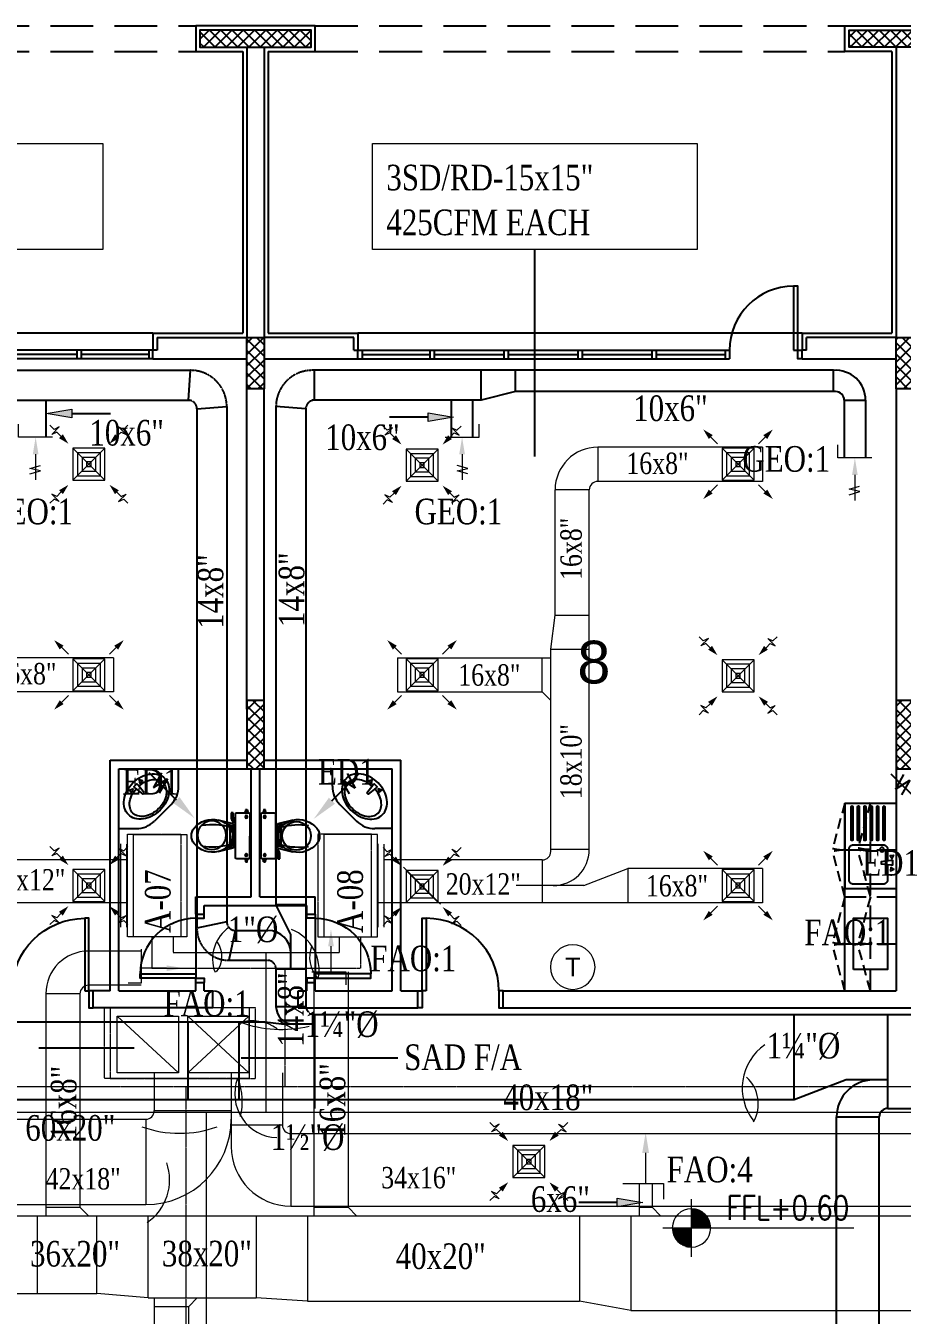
# Model space of a CAD drawing. Extents: x 278386 to 404536, y 8015 to 97114.
# Drawn here: x 335938 to 346199, y 68438 to 83535 of the extents above; entities that cross this region are included whole.
import ezdxf
from ezdxf.enums import TextEntityAlignment as Align

# ---------------------------------------------------------------- set-up
doc = ezdxf.new("R2010")
doc.units = 0
doc.header["$LTSCALE"] = 2
doc.header["$MEASUREMENT"] = 0
for name, pattern in [('1-BLOCK-A_FLOOR PLAN$0$HIDDEN', [0.375, 0.25, -0.125]), ('1-BLOCK-A_FLOOR PLAN$0$HIDDEN2', [0.1875, 0.125, -0.0625]), ('HIDDEN', [0.375, 0.25, -0.125])]:
    doc.linetypes.add(name, pattern=pattern)
doc.layers.get('0').update_dxf_attribs({"color": 1})
for name, color, linetype, lineweight in [('-D', 2, 'Continuous', 13), ('-DT', 4, 'Continuous', 13), ('1-BLOCK-A_FLOOR PLAN$0$LEVEL', 1, 'Continuous', 13), ('ac duct1', 50, 'Continuous', 13), ('fresh air', 6, 'Continuous', 13)]:
    doc.layers.add(name, color=color, linetype=linetype, lineweight=lineweight)
for name, color, linetype in [('1-BLOCK-A_FLOOR PLAN$0$ARCH', 1, '1-BLOCK-A_FLOOR PLAN$0$HIDDEN2'), ('1-BLOCK-A_FLOOR PLAN$0$CLADDING', 1, 'Continuous'), ('1-BLOCK-A_FLOOR PLAN$0$COL-HAT', 1, 'Continuous'), ('1-BLOCK-A_FLOOR PLAN$0$COLUMN', 1, 'Continuous'), ('1-BLOCK-A_FLOOR PLAN$0$DOOR', 1, 'Continuous'), ('1-BLOCK-A_FLOOR PLAN$0$EL', 1, 'Continuous'), ('1-BLOCK-A_FLOOR PLAN$0$FIXT KIT', 1, 'Continuous'), ('1-BLOCK-A_FLOOR PLAN$0$Hidden', 1, '1-BLOCK-A_FLOOR PLAN$0$HIDDEN'), ('1-BLOCK-A_FLOOR PLAN$0$KITCHEN', 1, 'Continuous'), ('1-BLOCK-A_FLOOR PLAN$0$SANFIX', 1, 'Continuous'), ('1-BLOCK-A_FLOOR PLAN$0$TEXT-REF.', 1, 'Continuous'), ('1-BLOCK-A_FLOOR PLAN$0$WALL', 1, 'Continuous'), ('1-BLOCK-A_FLOOR PLAN$0$WIN', 1, 'Continuous'), ('ex text', 93, 'Continuous'), ('ext', 93, 'Continuous'), ('TITLE-A$0$1-BLOCK-A_FLOOR PLAN$0$ROAD', 1, 'Continuous')]:
    doc.layers.add(name, color=color, linetype=linetype)
doc.styles.add('1-BLOCK-A_FLOOR PLAN$0$ARIAL', font='arial.ttf', dxfattribs={"width": 0.8})
doc.styles.add('1-BLOCK-A_FLOOR PLAN$0$RomanS', font='romans.shx')
doc.styles.add('DIMTEXT', font='romans.shx', dxfattribs={"width": 0.75})
doc.styles.add('IBA', font='romantic.ttf', dxfattribs={"width": 0.8, "height": 0.3})
doc.styles.add('manohar', font='romantic.ttf', dxfattribs={"width": 0.8, "height": 0.25})
doc.styles.add('T2', font='TXT', dxfattribs={"height": 2.5})
doc.dimstyles.new('LEADER', dxfattribs={"dimscale": 0.2, "dimtxt": 1.8, "dimasz": 2, "dimexe": 2, "dimexo": 1.5, "dimgap": 1, "dimtad": 1, "dimlfac": 100, "dimzin": 13, "dimdsep": 46, "dimtxsty": 'DIMTEXT', "dimcen": 1.5, "dimdle": 2, "dimclrd": 4, "dimclre": 256, "dimclrt": 4, "dimadec": 0, "dimazin": 0, "dimtfac": 1, "dimtix": 1, "dimtmove": 2, "dimatfit": 0, "dimfxl": 2, "dimtolj": 1, "dimtzin": 13, "dimarcsym": 0})
pattern_1 = [(45, (-200, -4), (-0.06629126, 0.06629126), []), (135, (-200, -4), (-0.06629126, -0.06629126), [])]

# ---------------------------------------------------------------- blocks, each defined once
blk = doc.blocks.new('SA')
at = {"color": 7}
blk.add_line((-3, 0), (0, 0), dxfattribs=at)
blk.add_solid([(-3, -0.33), (-3, 0.33), (-5, 0)], dxfattribs=at)
blk = doc.blocks.new('A$C364C0CB1')
at = {"layer": '-DT'}
blk.add_lwpolyline([(-0.224, 0), (0.175, 0), (0.175, 0.152)], dxfattribs=at)
at = {"layer": '-DT', "xscale": 0.1000000000000014, "yscale": 0.1000000000000014, "zscale": 0.1000000000000014, "rotation": 90}
blk.add_blockref('SA', (0, 0), dxfattribs=at)
blk = doc.blocks.new('RA')
for p, q in [((-2, 0), (-5, 0)), ((-4.32, -0.67), (-3.95, 0.58)), ((-3.95, 0.58), (-3.66, -0.68)), ((-3.66, -0.68), (-3.32, 0.56))]:
    blk.add_line(p, q)
blk.add_solid([(-2, 0.33), (-2, -0.33), (0, 0)])
blk = doc.blocks.new('A$C5D7019D5')
at = {"layer": '-DT'}
blk.add_lwpolyline([(-0.199, 0), (0.199, 0), (0.199, 0.152)], dxfattribs=at)
at = {"layer": '-DT', "xscale": 0.1000000000000014, "yscale": 0.1000000000000014, "zscale": 0.1000000000000014, "rotation": 90}
blk.add_blockref('RA', (0, 0), dxfattribs=at)
blk = doc.blocks.new('CR')
at = {"layer": 'ext'}
for p, q in [((2.739, 2.723), (4.861, 4.845)), ((3.433, 4.383), (4.071, 3.261)), ((4.527, 3.692), (3.433, 4.383)), ((3.91, 4.834), (4.527, 3.692))]:
    blk.add_line(p, q, dxfattribs=at)
blk.add_circle((0, 0), 1.109, dxfattribs=at)
blk.add_solid([(2.975, 2.488), (2.504, 2.959), (1.325, 1.309)], dxfattribs=at)
blk = doc.blocks.new('1-BLOCK-A_FLOOR PLAN$0$Lib23')
at = {"color": 9}
for points in [[(0.072, 0.086), (0.029, 0.089), (0.049, 0.05)], [(0.175, -0.012), (0.063, -0.025), (0.038, -0.025), (0.038, 0.025), (0.063, 0.025), (0.175, 0.012)], [(0.061, -0.053), (0.064, -0.096), (0.025, -0.076)]]:
    blk.add_lwpolyline(points, close=True, dxfattribs=at)
blk.add_lwpolyline([(0.076, -0.024, 0.054069), (0.089, -0.099, 0.082314), (0.126, -0.177, 0.106842), (0.187, -0.233, 0.13438), (0.25, -0.25, 0.13438)], format="xyb", dxfattribs=at)
for centre, radius, start, end in [((0.313, 0.026), 0.309, 143.1301, 162.7421), ((0.259, 0.067), 0.242, 118.9112, 143.1301), ((0.342, 0.026), 0.263, 145.008, 163.8305), ((0.286, 0.065), 0.195, 120.6142, 145.008), ((0.225, 0.129), 0.171, 90, 118.9112), ((0.25, 0.125), 0.125, 90, 120.6142), ((0.225, 0.129), 0.171, 61.0888, 90), ((0.25, 0.125), 0.125, 59.3858, 90), ((0.191, 0.067), 0.242, 36.8699, 61.0888), ((0.214, 0.065), 0.195, 34.992, 59.3858), ((0.158, 0.026), 0.263, 16.1695, 34.992), ((0.137, 0.026), 0.309, 17.2579, 36.8699), ((0.399, 0), 0.399, 162.7421, 180), ((0.399, 0), 0.399, 180, 197.2579), ((0.431, 0), 0.356, 163.8305, 176.2102), ((0.069, 0), 0.356, 360, 16.1695), ((0.158, -0.016), 0.268, 343.8305, 3.4791), ((0.051, 0), 0.399, 0, 17.2579), ((0.051, 0), 0.399, 342.7421, 0), ((0.313, -0.026), 0.309, 197.2579, 216.8699), ((0.135, -0.01), 0.291, 325.008, 343.8305), ((0.137, -0.026), 0.309, 323.1301, 342.7421), ((0.273, -0.057), 0.259, 216.8699, 241.0888), ((0.214, -0.165), 0.136, 241.0888, 274.7817), ((0.225, -0.129), 0.171, 270, 298.9112), ((0.25, -0.125), 0.125, 270, 300.6142), ((0.191, -0.067), 0.242, 298.9112, 323.1301), ((0.214, -0.065), 0.195, 300.6142, 325.008)]:
    blk.add_arc(centre, radius, start, end, dxfattribs=at)
blk = doc.blocks.new('1-BLOCK-A_FLOOR PLAN$0$10d80l')
at = {"color": 9}
blk.add_line((0.75, 0.1), (0.05, 0.1), dxfattribs=at)
for points in [[(0.1, 0.1), (0.05, 0.1), (0.05, 0.75), (0.1, 0.75), (0.1, 0.1)], [(0, 0.1), (0.05, 0.1), (0.05, 0), (0, 0)], [(0.8, 0.1), (0.75, 0.1), (0.75, 0), (0.8, 0)]]:
    blk.add_lwpolyline(points, dxfattribs=at)
blk.add_arc((0.1, 0.1), 0.65, 0, 90, dxfattribs=at)
blk = doc.blocks.new('1-BLOCK-A_FLOOR PLAN$0$20d100l')
at = {"color": 8}
for points in [[(0.1, 0.2), (0.05, 0.2), (0.05, 1.05), (0.1, 1.05), (0.1, 0.2)], [(0, 0.2), (0.05, 0.2), (0.05, 0), (0, 0)], [(1, 0.2), (0.95, 0.2), (0.95, 0), (1, 0)]]:
    blk.add_lwpolyline(points, dxfattribs=at)
blk.add_arc((0.1, 0.2), 0.85, 0, 90, dxfattribs=at)
blk = doc.blocks.new('1-BLOCK-A_FLOOR PLAN$0$ZA_TARGT')
at = {"color": 8}
for p, q in [((0, 0.75), (0, -0.75)), ((-0.353, 0.354), (0, 0.354)), ((-0.331, 0.375), (0, 0.375)), ((-0.305, 0.396), (0, 0.396)), ((-0.276, 0.417), (0, 0.417)), ((-0.242, 0.438), (0, 0.438)), ((-0.2, 0.458), (0, 0.458)), ((-0.143, 0.479), (0, 0.479)), ((-0.75, 0), (0.75, 0)), ((-0.5, 0.021), (0, 0.021)), ((-0.498, 0.042), (0, 0.042)), ((-0.496, 0.063), (0, 0.063)), ((-0.493, 0.083), (0, 0.083)), ((-0.489, 0.104), (0, 0.104)), ((-0.484, 0.125), (0, 0.125)), ((-0.478, 0.146), (0, 0.146)), ((-0.471, 0.167), (0, 0.167)), ((-0.464, 0.188), (0, 0.188)), ((-0.455, 0.208), (0, 0.208)), ((-0.444, 0.229), (0, 0.229)), ((-0.433, 0.25), (0, 0.25)), ((-0.42, 0.271), (0, 0.271)), ((-0.406, 0.292), (0, 0.292)), ((-0.39, 0.313), (0, 0.313)), ((-0.373, 0.333), (0, 0.333)), ((0, 0), (0.5, 0)), ((0, 0), (0.5, 0)), ((0.5, -0.021), (0, -0.021)), ((0.498, -0.042), (0, -0.042)), ((0.496, -0.063), (0, -0.063)), ((0.493, -0.083), (0, -0.083)), ((0.489, -0.104), (0, -0.104)), ((0.484, -0.125), (0, -0.125)), ((0.478, -0.146), (0, -0.146)), ((0.471, -0.167), (0, -0.167)), ((0.464, -0.188), (0, -0.188)), ((0.455, -0.208), (0, -0.208)), ((0.444, -0.229), (0, -0.229)), ((0.433, -0.25), (0, -0.25)), ((0.42, -0.271), (0, -0.271)), ((0.406, -0.292), (0, -0.292)), ((0.39, -0.313), (0, -0.313)), ((0.373, -0.333), (0, -0.333)), ((0.353, -0.354), (0, -0.354)), ((0.331, -0.375), (0, -0.375)), ((0.305, -0.396), (0, -0.396)), ((0.276, -0.417), (0, -0.417)), ((0.242, -0.438), (0, -0.438)), ((0.2, -0.458), (0, -0.458)), ((0.143, -0.479), (0, -0.479))]:
    blk.add_line(p, q, dxfattribs=at)
blk.add_circle((0, 0), 0.5, dxfattribs=at)
blk = doc.blocks.new('1-BLOCK-A_FLOOR PLAN$0$A-WC')
at = {"layer": '1-BLOCK-A_FLOOR PLAN$0$SANFIX', "color": 8, "linetype": 'Continuous'}
for p, q in [((0.246, 0), (-0.246, 0)), ((-0.248, -0.036), (-0.301, -0.036)), ((-0.29, -0.026), (-0.271, -0.026)), ((-0.29, -0.045), (-0.29, -0.026)), ((-0.271, -0.045), (-0.29, -0.045)), ((-0.271, -0.022), (-0.261, -0.022)), ((-0.271, -0.05), (-0.271, -0.022)), ((-0.261, -0.05), (-0.271, -0.05)), ((-0.261, -0.022), (-0.261, -0.05)), ((-0.256, -0.01), (-0.256, -0.144)), ((-0.194, -0.038), (-0.229, -0.038)), ((-0.212, -0.056), (-0.212, -0.021)), ((0.195, -0.038), (0.23, -0.038)), ((0.212, -0.056), (0.212, -0.021)), ((0.249, -0.036), (0.302, -0.036)), ((0.256, -0.144), (0.256, -0.01)), ((0.261, -0.022), (0.261, -0.05)), ((0.272, -0.022), (0.261, -0.022)), ((0.261, -0.05), (0.272, -0.05)), ((0.272, -0.05), (0.272, -0.022)), ((0.29, -0.026), (0.272, -0.026)), ((0.272, -0.045), (0.29, -0.045)), ((0.29, -0.045), (0.29, -0.026)), ((-0.241, -0.159), (0.241, -0.159)), ((-0.175, -0.35), (-0.134, -0.184)), ((-0.117, -0.236), (-0.134, -0.259)), ((-0.131, -0.181), (0, -0.181)), ((-0.131, -0.24), (-0.115, -0.198)), ((-0.105, -0.192), (0, -0.192)), ((-0.101, -0.228), (-0.101, -0.206)), ((-0.101, -0.206), (-0.057, -0.206)), ((-0.067, -0.206), (-0.067, -0.224)), ((-0.057, -0.206), (-0.057, -0.223)), ((-0.057, -0.211), (-0.035, -0.211)), ((-0.035, -0.211), (-0.035, -0.216)), ((-0.035, -0.216), (0.036, -0.216)), ((0, -0.181), (0.132, -0.181)), ((0.106, -0.192), (0, -0.192)), ((0.058, -0.211), (0.036, -0.211)), ((0.036, -0.211), (0.036, -0.216)), ((0.102, -0.206), (0.058, -0.206)), ((0.058, -0.206), (0.058, -0.222)), ((0.068, -0.206), (0.068, -0.223)), ((0.102, -0.226), (0.102, -0.206)), ((0.132, -0.24), (0.115, -0.198)), ((0.134, -0.259), (0.116, -0.233)), ((0.135, -0.184), (0.176, -0.35)), ((0.147, -0.179), (0.209, -0.179)), ((0.147, -0.179), (0.147, -0.186)), ((0.147, -0.186), (0.256, -0.186)), ((0.163, -0.194), (0.163, -0.186)), ((0.197, -0.208), (0.163, -0.194)), ((0.256, -0.208), (0.197, -0.208)), ((0.209, -0.186), (0.209, -0.179)), ((0.256, -0.186), (0.256, -0.208))]:
    blk.add_line(p, q, dxfattribs=at)
for centre in [(-0.212, -0.038), (0.212, -0.038)]:
    blk.add_circle(centre, 0.0141, dxfattribs=at)
for centre, radius, start, end in [((-0.246, -0.01), 0.0101, 90, 180), ((-0.241, -0.144), 0.0151, 180, 270), ((0.241, -0.144), 0.0151, 270, 0), ((0.246, -0.01), 0.0101, 0, 90), ((0.082, -0.414), 0.265, 148.9077, 165.9465), ((0.244, -0.512), 0.454, 146.1571, 148.9077), ((-0.131, -0.184), 0.00303, 90, 165.9466), ((0.58, -0.415), 0.706, 164.6366, 188.9578), ((-0.101, -0.248), 0.0202, 96.9358, 142.58), ((-0.105, -0.202), 0.0101, 90, 158.4986), ((0.009, -1.155), 0.934, 84.3005, 96.9358), ((0.1, -0.246), 0.0202, 37.7817, 84.3005), ((-0.578, -0.415), 0.706, 351.0468, 15.5336), ((0.106, -0.202), 0.0101, 21.5014, 90), ((0.132, -0.184), 0.00303, 14.0534, 90), ((-0.243, -0.512), 0.454, 31.0923, 33.8429), ((-0.081, -0.414), 0.265, 14.0535, 31.0923), ((0.082, -0.414), 0.265, 165.9465, 230.8792), ((-0.081, -0.414), 0.265, 309.1208, 14.0535), ((0, -0.514), 0.136, 230.8791, 309.1209)]:
    blk.add_arc(centre, radius, start, end, dxfattribs=at)
blk = doc.blocks.new('1-BLOCK-A_FLOOR PLAN$0$sk-s-100')
at = {"color": 8}
for p, q in [((1, 0), (0, 0)), ((0, -0.6), (0, 0)), ((1, -0.6), (1, 0)), ((1, -0.6), (0, -0.6))]:
    blk.add_line(p, q, dxfattribs=at)
blk.add_lwpolyline([(0.279, -0.1), (0.1, -0.1, 0.414214), (0.05, -0.15), (0.05, -0.5, 0.414214), (0.1, -0.55), (0.46, -0.55, 0.414214), (0.51, -0.5), (0.51, -0.15, 0.414214), (0.46, -0.1), (0.321, -0.1)], format="xyb", dxfattribs=at)
for points in [[(0.247, -0.061), (0.204, -0.064), (0.224, -0.025)], [(0.275, -0.062), (0.275, -0.038), (0.325, -0.038), (0.325, -0.062), (0.312, -0.175), (0.288, -0.175)], [(0.386, -0.072), (0.389, -0.029), (0.35, -0.049)]]:
    blk.add_lwpolyline(points, close=True, dxfattribs=at)
for points in [[(0.955, -0.13), (0.57, -0.13, 1), (0.57, -0.15), (0.955, -0.15, 1)], [(0.955, -0.205), (0.57, -0.205, 1), (0.57, -0.225), (0.955, -0.225, 1)], [(0.955, -0.28), (0.57, -0.28, 1), (0.57, -0.3), (0.955, -0.3, 1)], [(0.955, -0.355), (0.57, -0.355, 1), (0.57, -0.375), (0.955, -0.375, 1)], [(0.955, -0.43), (0.57, -0.43, 1), (0.57, -0.45), (0.955, -0.45, 1)], [(0.955, -0.505), (0.57, -0.505, 1), (0.57, -0.525), (0.955, -0.525, 1)]]:
    blk.add_lwpolyline(points, format="xyb", close=True, dxfattribs=at)
blk.add_circle((0.455, -0.165), 0.025, dxfattribs=at)
blk = doc.blocks.new('1-BLOCK-A_FLOOR PLAN', base_point=(138.43, 17.087))
at = {"layer": '1-BLOCK-A_FLOOR PLAN$0$COL-HAT'}
h = blk.add_hatch(dxfattribs=at)
h.set_pattern_fill('ANSI37', color=8, scale=0.75, style=0)
h.set_pattern_definition([(45, (74.05, 90.05), (-0.066291, 0.066291), []), (135, (74.05, 90.05), (-0.066291, -0.066291), [])])
h.paths.add_polyline_path([(75.35, 90.2), (75.35, 90.25), (74.05, 90.25), (74.05, 90.2), (74.05, 90.05), (75.35, 90.05)])
h = blk.add_hatch(dxfattribs=at)
h.set_pattern_fill('ANSI37', color=8, scale=0.75, style=0)
h.set_pattern_definition([(135, (82.95, 90.05), (0.066291, 0.066291), []), (45, (82.95, 90.05), (0.066291, -0.066291), [])])
h.paths.add_polyline_path([(81.65, 90.2), (81.65, 90.25), (82.95, 90.25), (82.95, 90.2), (82.95, 90.05), (81.65, 90.05)])
h = blk.add_hatch(dxfattribs=at)
h.set_pattern_fill('ANSI37', color=8, scale=0.75, style=0)
h.set_pattern_definition([(45, (-200, -3.95), (-0.06629126, 0.06629126), []), (135, (-200, -3.95), (-0.06629126, -0.06629126), [])])
h.paths.add_polyline_path([(74.8, 86.65), (74.6, 86.65), (74.6, 86.05), (74.8, 86.05)])
h = blk.add_hatch(dxfattribs=at)
h.set_pattern_fill('ANSI37', color=8, scale=0.75, style=0)
h.set_pattern_definition([(45, (-200, -3.95), (-0.06629126, 0.06629126), []), (135, (-200, -3.95), (-0.06629126, -0.06629126), [])])
h.paths.add_polyline_path([(82.4, 86.65), (82.2, 86.65), (82.2, 86.05), (82.4, 86.05)])
h = blk.add_hatch(dxfattribs=at)
h.set_pattern_fill('ANSI37', color=8, scale=0.75, style=0)
h.set_pattern_definition(pattern_1)
h.paths.add_polyline_path([(74.8, 82.4), (74.6, 82.4), (74.6, 81.6), (74.8, 81.6)])
h = blk.add_hatch(dxfattribs=at)
h.set_pattern_fill('ANSI37', color=8, scale=0.75, style=0)
h.set_pattern_definition(pattern_1)
h.paths.add_polyline_path([(82.4, 82.4), (82.2, 82.4), (82.2, 81.6), (82.4, 81.6)])
at = {"layer": '1-BLOCK-A_FLOOR PLAN$0$ARCH', "color": 8, "linetype": '1-BLOCK-A_FLOOR PLAN$0$HIDDEN'}
for p, q in [((67.8, 90.3), (74, 90.3)), ((75.4, 90.3), (81.6, 90.3)), ((67.8, 90), (74, 90)), ((75.4, 90), (81.6, 90))]:
    blk.add_line(p, q, dxfattribs=at)
at = {"layer": '1-BLOCK-A_FLOOR PLAN$0$CLADDING', "color": 8}
for p, q in [((74.55, 90), (74.55, 86.7)), ((74.85, 90), (74.85, 86.7)), ((82.15, 90), (82.15, 86.7)), ((73.5, 86.7), (74.55, 86.7)), ((73.5, 86.7), (73.5, 86.5)), ((74.85, 86.7), (75.9, 86.7)), ((75.9, 86.7), (75.9, 86.5)), ((81.1, 86.7), (82.15, 86.7)), ((81.1, 86.7), (81.1, 86.5))]:
    blk.add_line(p, q, dxfattribs=at)
for points in [[(74.85, 90), (75.4, 90), (75.4, 90.25), (75.4, 90.25), (75.4, 90.3), (74, 90.3), (74, 90.25), (74, 90.25), (74, 90), (74.55, 90)], [(82.15, 90), (81.6, 90), (81.6, 90.25), (81.6, 90.25), (81.6, 90.3), (83, 90.3), (83, 90.25), (83, 90.25), (83, 90), (82.45, 90)]]:
    blk.add_lwpolyline(points, dxfattribs=at)
at = {"layer": '1-BLOCK-A_FLOOR PLAN$0$COLUMN', "color": 8}
for points in [[(75.35, 90.2), (75.35, 90.2), (75.35, 90.25), (74.05, 90.25), (74.05, 90.2), (74.05, 90.2), (74.05, 90.05), (75.35, 90.05)], [(81.65, 90.2), (81.65, 90.2), (81.65, 90.25), (82.95, 90.25), (82.95, 90.2), (82.95, 90.2), (82.95, 90.05), (81.65, 90.05)], [(74.6, 86.65), (74.8, 86.65), (74.8, 86.05), (74.6, 86.05)], [(82.2, 86.65), (82.4, 86.65), (82.4, 86.05), (82.2, 86.05)], [(74.6, 81.6), (74.8, 81.6), (74.8, 82.4), (74.6, 82.4)], [(82.2, 81.6), (82.4, 81.6), (82.4, 82.4), (82.2, 82.4)]]:
    blk.add_lwpolyline(points, close=True, dxfattribs=at)
at = {"layer": '1-BLOCK-A_FLOOR PLAN$0$DOOR', "color": 8}
for points in [[(81, 86.5), (81.05, 86.5), (81.05, 87.25), (81, 87.25), (81, 86.5)], [(81.1, 86.4), (81.05, 86.4), (81.05, 86.5), (81.1, 86.5)]]:
    blk.add_lwpolyline(points, dxfattribs=at)
blk.add_arc((81, 86.5), 0.75, 90, 180, dxfattribs=at)
at = {"layer": '1-BLOCK-A_FLOOR PLAN$0$EL', "color": 8, "linetype": '1-BLOCK-A_FLOOR PLAN$0$HIDDEN', "ltscale": 0.25}
for points in [[(81.6, 81.2), (81.457, 80.669, 0.065901), (81.6, 80.65)], [(81.9, 81.207), (81.757, 80.676, 0.065901), (81.9, 80.657)], [(81.6, 80.1), (81.457, 80.631, -0.065901), (81.6, 80.65)], [(81.9, 80.107), (81.757, 80.638, -0.065901), (81.9, 80.657)], [(81.6, 80.1), (81.457, 79.569, 0.065901), (81.6, 79.55)], [(81.9, 80.1), (81.757, 79.569, 0.065901), (81.9, 79.55)], [(81.6, 79), (81.457, 79.531, -0.065901), (81.6, 79.55)], [(81.9, 79), (81.757, 79.531, -0.065901), (81.9, 79.55)]]:
    blk.add_lwpolyline(points, format="xyb", dxfattribs=at)
at = {"layer": '1-BLOCK-A_FLOOR PLAN$0$FIXT KIT', "color": 8}
blk.add_lwpolyline([(81.7, 79.25), (81.7, 79.85), (82.1, 79.85), (82.1, 79.25)], close=True, dxfattribs=at)
at = {"layer": '1-BLOCK-A_FLOOR PLAN$0$Hidden', "color": 8, "ltscale": 0.5}
for p, q in [((81.6, 80.65), (82.2, 80.65)), ((81.6, 80.1), (82.2, 80.1)), ((81.6, 79.55), (82.2, 79.55))]:
    blk.add_line(p, q, dxfattribs=at)
at = {"layer": '1-BLOCK-A_FLOOR PLAN$0$KITCHEN', "color": 8}
for p, q in [((81.6, 81.2), (82.2, 81.2)), ((81.6, 79), (81.6, 81.2))]:
    blk.add_line(p, q, dxfattribs=at)
at = {"layer": '1-BLOCK-A_FLOOR PLAN$0$KITCHEN', "color": 8, "linetype": '1-BLOCK-A_FLOOR PLAN$0$HIDDEN', "ltscale": 0.5}
blk.add_line((81.9, 79), (81.9, 81.2), dxfattribs=at)
at = {"layer": '1-BLOCK-A_FLOOR PLAN$0$LEVEL', "color": 8, "linetype": 'Continuous'}
blk.add_line((80.143, 76.225), (81.704, 76.225), dxfattribs=at)
at = {"layer": '1-BLOCK-A_FLOOR PLAN$0$SANFIX', "color": 8, "linetype": 'Continuous'}
for p, q in [((73.8, 81.396), (73.8, 81.6)), ((75.6, 81.396), (75.6, 81.6)), ((73.712, 81.184), (73.516, 80.988)), ((75.688, 81.184), (75.884, 80.988)), ((73.1, 80.9), (73.304, 80.9)), ((76.3, 80.9), (76.096, 80.9))]:
    blk.add_line(p, q, dxfattribs=at)
for centre, start, end in [((73.5, 81.396, 0), 315, 0), ((75.9, 81.396, 0), 180, 225), ((73.304, 81.2), 270, 315), ((76.096, 81.2), 225, 270)]:
    blk.add_arc(centre, 0.3, start, end, dxfattribs=at)
at = {"layer": '1-BLOCK-A_FLOOR PLAN$0$WALL', "color": 8}
for p, q in [((74.6, 90.05), (74.6, 86.65)), ((74.8, 90.05), (74.8, 86.65)), ((82.2, 90.05), (82.2, 86.65)), ((73.55, 86.65), (74.6, 86.65)), ((73.55, 86.65), (73.55, 86.5)), ((75.85, 86.65), (74.8, 86.65)), ((75.85, 86.5), (75.85, 86.65)), ((82.2, 86.65), (81.15, 86.65)), ((81.15, 86.5), (81.15, 86.65)), ((73.5, 86.4), (73.5, 86.5)), ((73.55, 86.5), (73.5, 86.5)), ((73.5, 86.4), (74.6, 86.4)), ((74.8, 86.4), (75.9, 86.4)), ((75.85, 86.5), (75.9, 86.5)), ((75.9, 86.4), (75.9, 86.5)), ((81.1, 86.4), (81.1, 86.5)), ((81.15, 86.5), (81.1, 86.5)), ((81.1, 86.4), (82.2, 86.4)), ((74.6, 82.3), (74.6, 86.05)), ((74.8, 82.3), (74.8, 86.05)), ((82.2, 86.05), (82.2, 82.3)), ((73, 79), (73, 81.7)), ((73, 81.7), (74.6, 81.7)), ((74.6, 81.699), (74.6, 81.7)), ((74.8, 81.699), (74.8, 81.7)), ((74.8, 81.7), (76.4, 81.7)), ((76.4, 79), (76.4, 81.7)), ((82.2, 81.7), (82.2, 79)), ((73.1, 79), (73.1, 81.6)), ((73.1, 81.6), (74.65, 81.6)), ((74.65, 80.1), (74.65, 81.6)), ((74.75, 80.1), (74.75, 81.6)), ((74.75, 81.6), (76.3, 81.6)), ((76.3, 79), (76.3, 81.6)), ((74, 80.1), (74.65, 80.1)), ((74, 79.9), (74, 80.1)), ((74.75, 80.1), (75.4, 80.1)), ((75.4, 79.9), (75.4, 80.1)), ((74, 79.9), (74.1, 79.9)), ((74.1, 80), (75.3, 80)), ((74.1, 79.9), (74.1, 80)), ((75.3, 79.9), (75.3, 80)), ((75.3, 79.9), (75.4, 79.9)), ((73, 79), (72.8, 79)), ((72.8, 78.8), (72.8, 79)), ((73.1, 79), (74, 79)), ((74, 79), (74, 79.1)), ((74, 79.1), (74.1, 79.1)), ((74.1, 79), (74.1, 79.1)), ((74.1, 79), (74.2, 79)), ((74.2, 78.8), (74.2, 79)), ((75.2, 79), (75.3, 79)), ((75.2, 78.8), (75.2, 79)), ((75.3, 79), (75.3, 79.1)), ((75.3, 79.1), (75.4, 79.1)), ((75.4, 79), (75.4, 79.1)), ((75.4, 79), (76.3, 79)), ((76.4, 79), (76.6, 79)), ((76.6, 78.8), (76.6, 79)), ((77.6, 79), (82.2, 79)), ((77.6, 78.8), (77.6, 79)), ((74.2, 78.8), (72.8, 78.8)), ((75.2, 78.8), (76.6, 78.8)), ((77.6, 78.8), (82.55, 78.8))]:
    blk.add_line(p, q, dxfattribs=at)
at = {"layer": '1-BLOCK-A_FLOOR PLAN$0$WIN', "color": 8}
for p, q in [((73.5, 86.7), (68.3, 86.7)), ((81.1, 86.7), (75.9, 86.7)), ((73.5, 86.5), (69.15, 86.5)), ((73.5, 86.4), (69.15, 86.4)), ((72.608, 86.45), (71.792, 86.45)), ((72.608, 86.5), (72.608, 86.4)), ((72.658, 86.5), (72.658, 86.4)), ((73.45, 86.45), (72.658, 86.45)), ((73.45, 86.5), (73.45, 86.4)), ((75.9, 86.5), (80.25, 86.5)), ((75.9, 86.4), (80.25, 86.4)), ((75.95, 86.5), (75.95, 86.4)), ((75.95, 86.45), (76.742, 86.45)), ((76.742, 86.5), (76.742, 86.4)), ((76.792, 86.5), (76.792, 86.4)), ((76.792, 86.45), (77.608, 86.45)), ((77.608, 86.5), (77.608, 86.4)), ((77.658, 86.5), (77.658, 86.4)), ((77.658, 86.45), (78.475, 86.45)), ((78.475, 86.5), (78.475, 86.4)), ((78.525, 86.5), (78.525, 86.4)), ((78.525, 86.45), (79.342, 86.45)), ((79.342, 86.5), (79.342, 86.4)), ((79.392, 86.5), (79.392, 86.4)), ((79.392, 86.45), (80.2, 86.45)), ((80.2, 86.5), (80.2, 86.4)), ((80.25, 86.5), (80.25, 86.4))]:
    blk.add_line(p, q, dxfattribs=at)
at = {"layer": '1-BLOCK-A_FLOOR PLAN$0$DOOR', "color": 8, "rotation": 90}
blk.add_blockref('1-BLOCK-A_FLOOR PLAN$0$10d80l', (74.1, 79.1), dxfattribs=at)
at = {"layer": '1-BLOCK-A_FLOOR PLAN$0$DOOR', "color": 8, "xscale": -1, "rotation": 270}
blk.add_blockref('1-BLOCK-A_FLOOR PLAN$0$10d80l', (75.3, 79.1), dxfattribs=at)
at = {"layer": '1-BLOCK-A_FLOOR PLAN$0$DOOR', "color": 8, "xscale": -1}
blk.add_blockref('1-BLOCK-A_FLOOR PLAN$0$20d100l', (72.8, 78.8), dxfattribs=at)
at = {"layer": '1-BLOCK-A_FLOOR PLAN$0$DOOR', "color": 8}
blk.add_blockref('1-BLOCK-A_FLOOR PLAN$0$20d100l', (76.6, 78.8), dxfattribs=at)
at = {"layer": '1-BLOCK-A_FLOOR PLAN$0$FIXT KIT', "color": 8, "xscale": -1, "rotation": 269.9999999999968}
blk.add_blockref('1-BLOCK-A_FLOOR PLAN$0$sk-s-100', (82.2, 80.2), dxfattribs=at)
at = {"layer": '1-BLOCK-A_FLOOR PLAN$0$LEVEL', "color": 8, "linetype": 'Continuous', "xscale": -0.4499999999999318, "yscale": 0.4499999999999318, "zscale": 0.45, "rotation": 180}
blk.add_blockref('1-BLOCK-A_FLOOR PLAN$0$ZA_TARGT', (79.805, 76.225), dxfattribs=at)
at = {"layer": '1-BLOCK-A_FLOOR PLAN$0$SANFIX', "color": 8, "linetype": 'Continuous', "xscale": -1, "rotation": 135.000000085007}
blk.add_blockref('1-BLOCK-A_FLOOR PLAN$0$Lib23', (73.265, 81.435), dxfattribs=at)
at = {"layer": '1-BLOCK-A_FLOOR PLAN$0$SANFIX', "color": 8, "linetype": 'Continuous', "rotation": 224.9999999149931}
blk.add_blockref('1-BLOCK-A_FLOOR PLAN$0$Lib23', (76.135, 81.435), dxfattribs=at)
at = {"layer": '1-BLOCK-A_FLOOR PLAN$0$SANFIX', "color": 8, "yscale": 1.050228427500115, "zscale": 1.0502284275}
for p, xscale, rotation in [((74.632, 80.815), -1.050228427499885, 269.9136860165344), ((74.768, 80.815), -1.050228427499856, 89.91368601653444)]:
    blk.add_blockref('1-BLOCK-A_FLOOR PLAN$0$A-WC', p, dxfattribs=dict(at, xscale=xscale, rotation=rotation))
at = {"layer": '1-BLOCK-A_FLOOR PLAN$0$LEVEL', "color": 8, "style": '1-BLOCK-A_FLOOR PLAN$0$RomanS', "width": 0.8}
blk.add_text('FFL+0.60', height=0.2812, dxfattribs=at).set_placement((80.933, 76.46), align=Align.MIDDLE)
at = {"layer": '1-BLOCK-A_FLOOR PLAN$0$TEXT-REF.', "color": 8, "style": '1-BLOCK-A_FLOOR PLAN$0$ARIAL'}
blk.add_text('8', height=0.5, dxfattribs=at).set_placement((78.662, 82.6), align=Align.CENTER)
blk = doc.blocks.new('A$C51B27907')
blk.add_blockref('1-BLOCK-A_FLOOR PLAN', (123.971, 2.307))
blk = doc.blocks.new('A$C3023451F')
at = {"layer": 'fresh air', "linetype": 'Continuous'}
blk.add_hatch(color=7, dxfattribs=at).paths.add_polyline_path([(0, 0.033), (-0.3, -0.017), (0, -0.067)])
at = {"layer": 'ex text', "color": 7}
blk.add_line((0, -0.017), (0.45, -0.017), dxfattribs=at)
blk.add_solid([(0, -0.067), (0, 0.033), (-0.3, -0.017)], dxfattribs=at)
at = {"layer": 'fresh air', "linetype": 'Continuous'}
blk.add_lwpolyline([(0, -0.067), (-0.3, -0.017), (0, 0.033), (0, -0.067)], dxfattribs=at)
blk = doc.blocks.new('T')
blk.add_circle((0, 0), 2.37)
at = {"style": 'T2'}
blk.add_text('T', height=2, dxfattribs=at).set_placement((0, 0), align=Align.MIDDLE)
blk = doc.blocks.new('G S 14')
at = {"layer": '-DT', "color": 7}
for p, q in [((-0.345, 0.345), (-0.225, 0.225)), ((0.225, 0.225), (0.345, 0.345)), ((-0.345, -0.345), (-0.225, -0.225)), ((0.225, -0.225), (0.345, -0.345))]:
    blk.add_line(p, q, dxfattribs=at)
at = {"layer": '-DT', "color": 1}
for p, q in [((-0.175, 0.175), (0.175, -0.175)), ((-0.175, -0.175), (0.175, 0.175))]:
    blk.add_line(p, q, dxfattribs=at)
at = {"layer": '-DT', "color": 7}
for points in [[(-0.38, 0.38, 0, 0.06, 0), (-0.298, 0.298, 0.06, 0.06, 0)], [(0.38, 0.38, 0, 0.06, 0), (0.298, 0.298, 0.06, 0.06, 0)], [(-0.38, -0.38, 0, 0.06, 0), (-0.298, -0.298, 0.06, 0.06, 0)], [(0.38, -0.38, 0, 0.06, 0), (0.298, -0.298, 0.06, 0.06, 0)]]:
    blk.add_lwpolyline(points, format="xyseb", dxfattribs=at)
blk.add_lwpolyline([(-0.175, -0.175), (0.175, -0.175), (0.175, 0.175), (-0.175, 0.175)], close=True, dxfattribs=at)
at = {"layer": '-DT', "color": 1}
for points in [[(-0.125, -0.125), (0.125, -0.125), (0.125, 0.125), (-0.125, 0.125)], [(-0.075, -0.075), (0.075, -0.075), (0.075, 0.075), (-0.075, 0.075)], [(-0.025, -0.025), (0.025, -0.025), (0.025, 0.025), (-0.025, 0.025)]]:
    blk.add_lwpolyline(points, close=True, dxfattribs=at)
blk = doc.blocks.new('G R 12')
at = {"layer": '-DT', "color": 7}
for p, q in [((-0.426, 0.426), (-0.38, 0.38)), ((-0.426, 0.426), (-0.38, 0.38)), ((0.426, 0.426), (0.38, 0.38)), ((0.426, 0.426), (0.38, 0.38)), ((-0.407, 0.326), (-0.324, 0.408)), ((-0.407, 0.326), (-0.324, 0.408)), ((-0.352, 0.352), (-0.407, 0.326)), ((-0.352, 0.352), (-0.407, 0.326)), ((-0.324, 0.408), (-0.38, 0.38)), ((-0.324, 0.408), (-0.38, 0.38)), ((-0.352, 0.352), (-0.306, 0.306)), ((-0.352, 0.352), (-0.306, 0.306)), ((0.352, 0.352), (0.306, 0.306)), ((0.352, 0.352), (0.306, 0.306)), ((0.407, 0.326), (0.324, 0.408)), ((0.324, 0.408), (0.38, 0.38)), ((0.407, 0.326), (0.324, 0.408)), ((0.324, 0.408), (0.38, 0.38)), ((0.352, 0.352), (0.407, 0.326)), ((0.352, 0.352), (0.407, 0.326)), ((-0.426, -0.426), (-0.38, -0.38)), ((-0.426, -0.426), (-0.38, -0.38)), ((-0.352, -0.352), (-0.407, -0.326)), ((-0.407, -0.326), (-0.324, -0.408)), ((-0.352, -0.352), (-0.407, -0.326)), ((-0.407, -0.326), (-0.324, -0.408)), ((-0.324, -0.408), (-0.38, -0.38)), ((-0.324, -0.408), (-0.38, -0.38)), ((-0.352, -0.352), (-0.306, -0.306)), ((-0.352, -0.352), (-0.306, -0.306)), ((0.352, -0.352), (0.306, -0.306)), ((0.352, -0.352), (0.306, -0.306)), ((0.407, -0.326), (0.324, -0.408)), ((0.407, -0.326), (0.324, -0.408)), ((0.324, -0.408), (0.38, -0.38)), ((0.324, -0.408), (0.38, -0.38)), ((0.352, -0.352), (0.407, -0.326)), ((0.352, -0.352), (0.407, -0.326)), ((0.426, -0.426), (0.38, -0.38)), ((0.426, -0.426), (0.38, -0.38))]:
    blk.add_line(p, q, dxfattribs=at)
at = {"layer": '-DT', "color": 1}
for p, q in [((-0.175, 0.175), (0.175, -0.175)), ((-0.175, -0.175), (0.175, 0.175)), ((-0.175, 0.175), (0.175, -0.175)), ((-0.175, -0.175), (0.175, 0.175))]:
    blk.add_line(p, q, dxfattribs=at)
at = {"layer": '-DT', "color": 7}
for points in [[(-0.225, 0.225, 0, 0.06, 0), (-0.306, 0.306, 0.06, 0.06, 0)], [(-0.225, 0.225, 0, 0.06, 0), (-0.306, 0.306, 0.06, 0.06, 0)], [(0.225, 0.225, 0, 0.06, 0), (0.306, 0.306, 0.06, 0.06, 0)], [(0.225, 0.225, 0, 0.06, 0), (0.306, 0.306, 0.06, 0.06, 0)], [(-0.225, -0.225, 0, 0.06, 0), (-0.306, -0.306, 0.06, 0.06, 0)], [(-0.225, -0.225, 0, 0.06, 0), (-0.306, -0.306, 0.06, 0.06, 0)], [(0.225, -0.225, 0, 0.06, 0), (0.306, -0.306, 0.06, 0.06, 0)], [(0.225, -0.225, 0, 0.06, 0), (0.306, -0.306, 0.06, 0.06, 0)]]:
    blk.add_lwpolyline(points, format="xyseb", dxfattribs=at)
blk.add_lwpolyline([(-0.175, -0.175), (0.175, -0.175), (0.175, 0.175), (-0.175, 0.175)], close=True, dxfattribs=at)
blk.add_lwpolyline([(-0.175, -0.175), (0.175, -0.175), (0.175, 0.175), (-0.175, 0.175)], close=True, dxfattribs=at)
at = {"layer": '-DT', "color": 1}
for points in [[(-0.125, -0.125), (0.125, -0.125), (0.125, 0.125), (-0.125, 0.125)], [(-0.125, -0.125), (0.125, -0.125), (0.125, 0.125), (-0.125, 0.125)], [(-0.075, -0.075), (0.075, -0.075), (0.075, 0.075), (-0.075, 0.075)], [(-0.075, -0.075), (0.075, -0.075), (0.075, 0.075), (-0.075, 0.075)], [(-0.025, -0.025), (0.025, -0.025), (0.025, 0.025), (-0.025, 0.025)], [(-0.025, -0.025), (0.025, -0.025), (0.025, 0.025), (-0.025, 0.025)]]:
    blk.add_lwpolyline(points, close=True, dxfattribs=at)

msp = doc.modelspace()

# ---------------------------------------------------------------- linework, layer by layer
at = {"layer": '-D'}
for points in [[(333039, 82156), (336840, 82156), (336840, 80917), (333039, 80917)], [(339996, 82156), (343797, 82156), (343797, 80917), (339996, 80917)], [(337824, 74066), (337824, 72867), (337198, 72867), (337198, 74066)], [(339429, 74066), (339429, 72867), (340055, 72867), (340055, 74066)], [(337726, 71276), (337009, 71276), (337009, 71940), (337726, 71940)], [(338551, 71276), (337834, 71276), (337834, 71940), (338551, 71940)]]:
    msp.add_lwpolyline(points, close=True, dxfattribs=at)
at = {"layer": '-DT', "linetype": 'Continuous', "ltscale": 0.6}
for p, q in [((337049, 72983), (337049, 73956)), ((340063, 72983), (340063, 73956))]:
    msp.add_line(p, q, dxfattribs=at)
at = {"layer": '-DT'}
for p, q in [((337120, 72980), (337120, 73954)), ((340133, 72980), (340133, 73954)), ((340361, 73684, 0), (340793, 73252, 0)), ((337413, 72867), (337413, 72502)), ((339608, 72867), (339608, 72684)), ((337663, 72684), (339608, 72684)), ((338748, 72684), (338748, 70814)), ((337009, 71940), (337726, 71276)), ((338551, 71940), (337834, 71276)), ((337834, 71940), (338551, 71276)), ((312724, 70814), (347208, 70814)), ((338048, 70814), (338048, 27856))]:
    msp.add_line(p, q, dxfattribs=at)
at = {"layer": '-DT', "linetype": 'HIDDEN', "ltscale": 0.6}
for p, q in [((337663, 72867), (337663, 72684)), ((339858, 72867), (339858, 72502)), ((337413, 72502), (339858, 72502)), ((338969, 72502), (338969, 71114)), ((312424, 71114), (347458, 71114)), ((337812, 71114), (337812, 27556))]:
    msp.add_line(p, q, dxfattribs=at)
for points in [[(337754, 74069), (337754, 72870), (337128, 72870), (337128, 74069)], [(339358, 74069), (339358, 72870), (339984, 72870), (339984, 74069)]]:
    msp.add_lwpolyline(points, close=True, dxfattribs=at)
at = {"layer": '-DT', "color": 6, "linetype": 'HIDDEN', "ltscale": 0.6}
for points in [[(338556, 72037), (336856, 72037), (336856, 71212), (338556, 71212)], [(338627, 72035), (336927, 72035), (336927, 71209), (338627, 71209)]]:
    msp.add_lwpolyline(points, close=True, dxfattribs=at)
at = {"layer": '-DT'}
for centre, radius, start, end in [((338568, 72612), 444, 123.3323, 200.8871), ((338862, 72479), 510, 348.0446, 68.6568), ((337944, 72640), 290, 321.3072, 34.9345), ((339621, 72628), 360, 158.3072, 222.3164), ((338585, 71370), 515, 55.098, 106.6311), ((338927, 73171), 1387, 249.8139, 283.7112), ((344944, 71097), 618, 124.9807, 218.3201), ((338895, 71028), 511, 159.3937, 268.0229), ((337758, 70942), 715, 345.6294, 21.1082), ((344088, 70911), 426, 330.7494, 47.3417), ((337738, 71886), 1318, 250.4429, 289.5571), ((337016, 70023), 606, 304.3484, 19.3521)]:
    msp.add_arc(centre, radius, start, end, dxfattribs=at)
at = {"layer": '-DT', "color": 6, "linetype": 'Continuous', "ltscale": 0.3}
for radius in [500, 100]:
    msp.add_arc((336672, 72201), radius, 90, 180, dxfattribs=at)
at = {"layer": 'ac duct1'}
for p, q in [((344564, 78601, 0), (342635, 78601, 0)), ((342635, 78601, 0), (342635, 78201, 0)), ((344564, 78601, 0), (344564, 78201, 0)), ((344564, 78201, 0), (342635, 78201, 0)), ((342135, 76635, 0), (342135, 78101, 0)), ((342535, 78101, 0), (342135, 78101, 0)), ((342535, 73890, 0), (342535, 78101, 0)), ((342085, 76235, 0), (342135, 76635, 0)), ((342135, 76635, 0), (342535, 76635, 0)), ((336964, 76135), (335052, 76135, 0)), ((336964, 76135), (336964, 75735)), ((340289, 76135, 0), (342085, 76135, 0)), ((340289, 76135, 0), (340289, 75735, 0)), ((341985, 75735, 0), (341985, 76135, 0)), ((342085, 73868, 0), (342085, 76235, 0)), ((342085, 76235, 0), (342535, 76235, 0)), ((336964, 75735, 0), (335152, 75735, 0)), ((340289, 75735, 0), (341985, 75735, 0)), ((341985, 75735, 0), (342085, 75635, 0)), ((342535, 73890, 0), (342085, 73890, 0)), ((337120, 73768), (335152, 73768, 0)), ((341985, 73768, 0), (340133, 73768, 0)), ((341985, 73768, 0), (341985, 73268, 0)), ((342471, 73468, 0), (342987, 73668, 0)), ((344564, 73668, 0), (342987, 73668, 0)), ((342987, 73668, 0), (342987, 73268, 0)), ((344564, 73668, 0), (344564, 73268, 0)), ((342471, 73468, 0), (341678, 73468, 0)), ((337120, 73268), (332689, 73268, 0)), ((344564, 73268, 0), (340055, 73268)), ((337442, 71276), (337442, 70833)), ((338342, 71276), (338342, 70415)), ((338942, 71276), (338942, 70665)), ((337442, 70833), (338342, 70833)), ((338342, 70833), (338342, 70733)), ((334938, 70733, 0), (337342, 70733, 0)), ((337342, 70733, 0), (337342, 69733, 0)), ((338942, 70665), (338342, 70665)), ((339042, 70565), (356879, 70565, 0)), ((339042, 70565), (339042, 69715, 0)), ((314537, 69733, 0), (337342, 69733, 0)), ((339042, 69715, 0), (348716, 69715, 0))]:
    msp.add_line(p, q, dxfattribs=at)
for centre, radius, start, end in [((342635, 78101, 0), 500, 90, 180), ((342635, 78101, 0), 100, 90, 180), ((341985, 73868, 0), 100, 270, 0), ((342113, 73890, 0), 422, 270, 0), ((337342, 70833, 0), 100, 270, 0), ((337342, 70733, 0), 1000, 270, 0), ((339042, 70665, 0), 100, 180, 270), ((339042, 70415, 0), 700, 180, 270)]:
    msp.add_arc(centre, radius, start, end, dxfattribs=at)
at = {"layer": 'ext', "linetype": 'Continuous'}
for p, q in [((331761, 79501), (337866, 79501)), ((345395, 79501), (339292, 79501)), ((335828, 79151), (337866, 79151)), ((336178, 78719), (336178, 79151)), ((341271, 79151), (339292, 79151)), ((340921, 78719), (340921, 79151)), ((341171, 78719), (341171, 79151)), ((345420, 79251), (341671, 79251)), ((337941, 79051), (337941, 72968)), ((338291, 79076), (338291, 73043)), ((338291, 79076), (338291, 73043)), ((338867, 79076), (338867, 73246)), ((339217, 79051), (339217, 72059)), ((338391, 72943), (338772, 72943)), ((338316, 72593), (338767, 72593)), ((338867, 72493), (338867, 72054)), ((338678, 71868), (322637, 71869)), ((339317, 71959), (372100, 71959)), ((344935, 70959), (344935, 71959)), ((346031, 70859), (346031, 71959)), ((345542, 71192), (344935, 70959)), ((346031, 71192), (345542, 71192)), ((346031, 71192), (345861, 71192)), ((344935, 70959), (313302, 70959)), ((346031, 70859), (372100, 70859)), ((345431, 70762), (345931, 70762)), ((345431, 59644), (345431, 70762)), ((345931, 64900), (345931, 70759))]:
    msp.add_line(p, q, dxfattribs=at)
at = {"layer": 'ext'}
for p, q in [((337841, 79151), (337866, 79501)), ((339317, 79151), (339317, 79501)), ((341271, 79151), (341271, 79495)), ((341671, 79251), (341671, 79495)), ((345395, 79251), (345395, 79501)), ((341671, 79251), (341271, 79151)), ((345520, 79151), (345520, 78476)), ((345520, 79151), (345770, 79151)), ((345770, 79151), (345770, 78476)), ((337941, 79051), (338291, 79076)), ((339217, 79051), (338867, 79076)), ((339042, 72897), (338867, 73246)), ((338867, 73246), (339217, 73246)), ((338291, 73043), (337941, 72968)), ((338391, 72943), (338316, 72593)), ((339042, 72493), (339042, 72897)), ((338867, 72493), (339217, 72493)), ((338867, 72054), (339217, 72054)), ((337833, 71868), (337833, 70959)), ((338738, 71868), (338356, 71868)), ((338433, 71868), (338433, 70959)), ((338930, 71844), (338738, 71868)), ((339317, 71959), (339317, 70859)), ((339077, 71844), (338930, 71844)), ((339317, 71844), (339077, 71844))]:
    msp.add_line(p, q, dxfattribs=at)
at = {"layer": 'ext', "linetype": 'HIDDEN'}
for centre, radius, start, end in [((337866, 79076), 425, 0, 90), ((339292, 79076), 425, 86.6277, 180), ((337841, 79051), 100, 0, 90), ((339317, 79051), 100, 90, 180), ((338316, 72968), 375, 180, 270), ((338391, 73043), 100, 180, 270), ((338767, 72493), 100, 0, 90), ((339317, 72059), 100, 180, 270)]:
    msp.add_arc(centre, radius, start, end, dxfattribs=at)
at = {"layer": 'ext'}
for centre, radius, start, end in [((345420, 79151), 350, 0, 94.096), ((345420, 79151), 100, 0, 90), ((338772, 72673), 270, 0, 90), ((339077, 72054), 210, 180, 270)]:
    msp.add_arc(centre, radius, start, end, dxfattribs=at)
at = {"layer": 'ext', "linetype": 'Continuous'}
for centre, radius in [((345861, 70762), 430), ((346031, 70759), 100)]:
    msp.add_arc(centre, radius, 90, 180, dxfattribs=at)
at = {"layer": 'fresh air', "color": 6, "linetype": 'Continuous', "ltscale": 0.3}
for p, q in [((337287, 72701), (336672, 72701)), ((336672, 72301), (336672, 72701)), ((339311, 72458), (339311, 69602)), ((339711, 72458), (339711, 71223)), ((339711, 72458), (339711, 69702)), ((339711, 72458), (339711, 69702)), ((336172, 72201), (336172, 69602)), ((336572, 72201), (336172, 72201)), ((336572, 72201), (336572, 69702)), ((337287, 72301), (336672, 72301)), ((343120, 69979), (343120, 69602)), ((343270, 69979), (343270, 69702)), ((314665, 69602), (358270, 69602)), ((336172, 69702), (336572, 69702)), ((336572, 69702), (336672, 69602)), ((336572, 69702), (336672, 69602)), ((339311, 69702), (339711, 69702)), ((343120, 69702), (343270, 69702)), ((323994, 68692), (336771, 68692)), ((337371, 68642), (338636, 68642)), ((337446, 68542), (337446, 68642)), ((337446, 68542), (337846, 68542)), ((337446, 67112), (337446, 68542)), ((337846, 62146), (337846, 68542)), ((339236, 68602), (342420, 68602)), ((343020, 68492), (342420, 68602)), ((343020, 68492), (358270, 68492)), ((343020, 68492), (358270, 68492))]:
    msp.add_line(p, q, dxfattribs=at)
at = {"layer": 'fresh air'}
for p, q in [((336072, 69602), (336072, 68692)), ((336771, 68692), (336771, 69602)), ((337371, 68642), (337371, 69602)), ((338636, 69602), (338636, 68642)), ((339236, 69602), (339236, 68602)), ((339711, 69702), (339811, 69602)), ((342420, 69602), (342420, 68602)), ((343020, 69602), (343020, 68492)), ((343270, 69702), (343370, 69602)), ((337371, 68642), (336771, 68692)), ((337846, 68542), (337946, 68642)), ((339236, 68602), (338636, 68642))]:
    msp.add_line(p, q, dxfattribs=at)
at = {"layer": 'TITLE-A$0$1-BLOCK-A_FLOOR PLAN$0$ROAD'}
msp.add_arc((363923, 70118), 24330, 5.1431, 5.1431, dxfattribs=at)

# ---------------------------------------------------------------- block references
at = {"layer": '-DT'}
for name, p, xscale, yscale, zscale in [('A$C5D7019D5', (336053, 78719), -1000, 1000, 1000), ('G R 12', (336677, 78401, 0), 1071.580694820767, 1071.580694820767, 1071.580694820767), ('G R 12', (340577, 78391, 0), 1071.580694820767, 1071.580694820767, 1071.580694820767), ('A$C5D7019D5', (341046, 78719), 1000, 1000, 1000), ('G S 14', (344277, 78401, 0), 1071.428571428584, 1071.428571428584, 1071.428571428584), ('A$C5D7019D5', (345645, 78476), -1000, 1000, 1000), ('G S 14', (336677, 75935, 0), 1071.428571428584, 1071.428571428584, 1071.428571428584), ('G S 14', (340577, 75935, 0), 1071.428571428584, 1071.428571428584, 1071.428571428584), ('G R 12', (344277, 75925, 0), 1071.580694820767, 1071.580694820767, 1071.580694820767), ('CR', (338116, 74057), -151.2000000000064, 151.2000000000171, 151.2), ('CR', (339108, 74050), 151.2000000000029, 151.2000000000029, 151.2000000000029), ('CR', (346806, 74039), -151.2000000000064, 151.2000000000171, 151.2), ('G R 12', (336677, 73468, 0), 1071.580694820767, 1071.580694820767, 1071.580694820767), ('G R 12', (340577, 73458, 0), 1071.580694820767, 1071.580694820767, 1071.580694820767), ('G S 14', (344277, 73468, 0), 1071.428571428584, 1071.428571428584, 1071.428571428584), ('T', (342342, 72514), -110.0000000000136, 110.0000000000136, 110), ('G R 12', (341827, 70236), 1071.580694820767, 1071.580694820767, 1071.580694820767)]:
    msp.add_blockref(name, p, dxfattribs=dict(at, xscale=xscale, yscale=yscale, zscale=zscale))
for p, xscale, yscale, zscale, rotation in [((339511, 72458), -1000, 1000, 1000, 180), ((337287, 72501), -1000, 1000, 1000, 90), ((343195, 69979), -1199.999999999999, 1199.999999999999, 1200, 180)]:
    msp.add_blockref('A$C364C0CB1', p, dxfattribs=dict(at, xscale=xscale, yscale=yscale, zscale=zscale, rotation=rotation))
at = {"layer": 'ext', "linetype": 'Continuous', "xscale": 1000, "yscale": 1000, "zscale": 1000}
msp.add_blockref('A$C51B27907', (278386, 8015), dxfattribs=at)
at = {"layer": 'fresh air', "color": 7, "linetype": 'Continuous', "xscale": 1000, "yscale": 1000, "zscale": 1000}
msp.add_blockref('A$C3023451F', (336478, 79012), dxfattribs=at)
at = {"layer": 'fresh air', "color": 7, "linetype": 'Continuous', "xscale": 1000, "yscale": 1000, "zscale": 1000, "rotation": 180}
for p in [(340647, 78936), (342862, 69741)]:
    msp.add_blockref('A$C3023451F', p, dxfattribs=at)

# ---------------------------------------------------------------- texts
at = {"layer": '-DT', "style": 'IBA', "width": 0.8}
for s, p in [('3SD/RD-15x15"', (340159, 81608)), ('425CFM EACH', (340159, 81083)), ('1"%%C', (338303, 72806)), ('1¼"%%C', (339205, 71696)), ('1¼"%%C', (344611, 71444)), ('SAD F/A', (340368, 71309)), ('60x20"', (335932, 70481)), ('1½"%%C', (338806, 70373))]:
    msp.add_text(s, height=300, dxfattribs=at).set_placement(p)
for s, p in [('A-07', (337633, 72913)), ('A-08', (339885, 72913))]:
    msp.add_text(s, height=300, rotation=90, dxfattribs=at).set_placement(p)
at = {"layer": 'ac duct1', "style": 'manohar', "width": 0.8}
for s, p in [('16x8"', (342970, 78287)), ('16x8"', (335569, 75824)), ('16x8"', (341001, 75809)), ('20x12"', (335522, 73411)), ('20x12"', (340855, 73362)), ('16x8"', (343198, 73341)), ('42x18"', (336170, 69910)), ('34x16"', (340099, 69924))]:
    msp.add_text(s, height=250, dxfattribs=at).set_placement(p)
for s, p in [('16x8"', (342447, 77047)), ('18x10"', (342446, 74480))]:
    msp.add_text(s, height=250, rotation=90, dxfattribs=at).set_placement(p)
at = {"layer": 'ex text', "color": 7, "style": 'IBA', "width": 0.8}
for s, p in [('10x6"', (343049, 78907)), ('10x6"', (336682, 78620)), ('10x6"', (339443, 78567)), ('40x18"', (341528, 70839)), ('6x6"', (341851, 69648)), ('36x20"', (335987, 69008)), ('38x20"', (337531, 69010)), ('40x20"', (340269, 68979))]:
    msp.add_text(s, height=300, dxfattribs=at).set_placement(p)
at = {"layer": 'ex text', "color": 45, "style": 'IBA', "width": 0.8}
for p in [(344328, 78314), (335463, 77698), (340489, 77698)]:
    msp.add_text('GEO:1', height=300, dxfattribs=at).set_placement(p)
at = {"layer": 'ex text', "color": 7, "style": 'IBA', "width": 0.8}
for s, p in [('14x8"', (338250, 76474)), ('14x8"', (339199, 76496)), ('14x8"', (339190, 71579, 0)), ('16x8"', (336531, 70486)), ('16x8"', (339678, 70516))]:
    msp.add_text(s, height=300, rotation=90, dxfattribs=at).set_placement(p)
at = {"layer": 'ex text', "color": 125, "style": 'IBA', "width": 0.8}
for p in [(339359, 74651), (337067, 74534), (345731, 73583)]:
    msp.add_text('ED1', height=300, dxfattribs=at).set_placement(p)
at = {"layer": 'ex text', "color": 140, "style": 'IBA', "width": 0.8}
for p in [(345053, 72770), (339971, 72465), (337551, 71939)]:
    msp.add_text('FAO:1', height=300, dxfattribs=at).set_placement(p)
at = {"layer": 'ex text', "color": 151, "style": 'IBA', "width": 0.8}
msp.add_text('FAO:4', height=300, dxfattribs=at).set_placement((343441, 69994))

# ---------------------------------------------------------------- leaders
at = {"layer": '-DT'}
for points in [[(341897, 78493), (341897, 80917)], [(337208, 71564), (336091, 71564)], [(338459, 71452), (340292, 71452)]]:
    msp.add_leader(points, dimstyle='LEADER', override={"dimgap": 1, "dimtad": 0}, dxfattribs=at)

doc.saveas('drawing.dxf')
